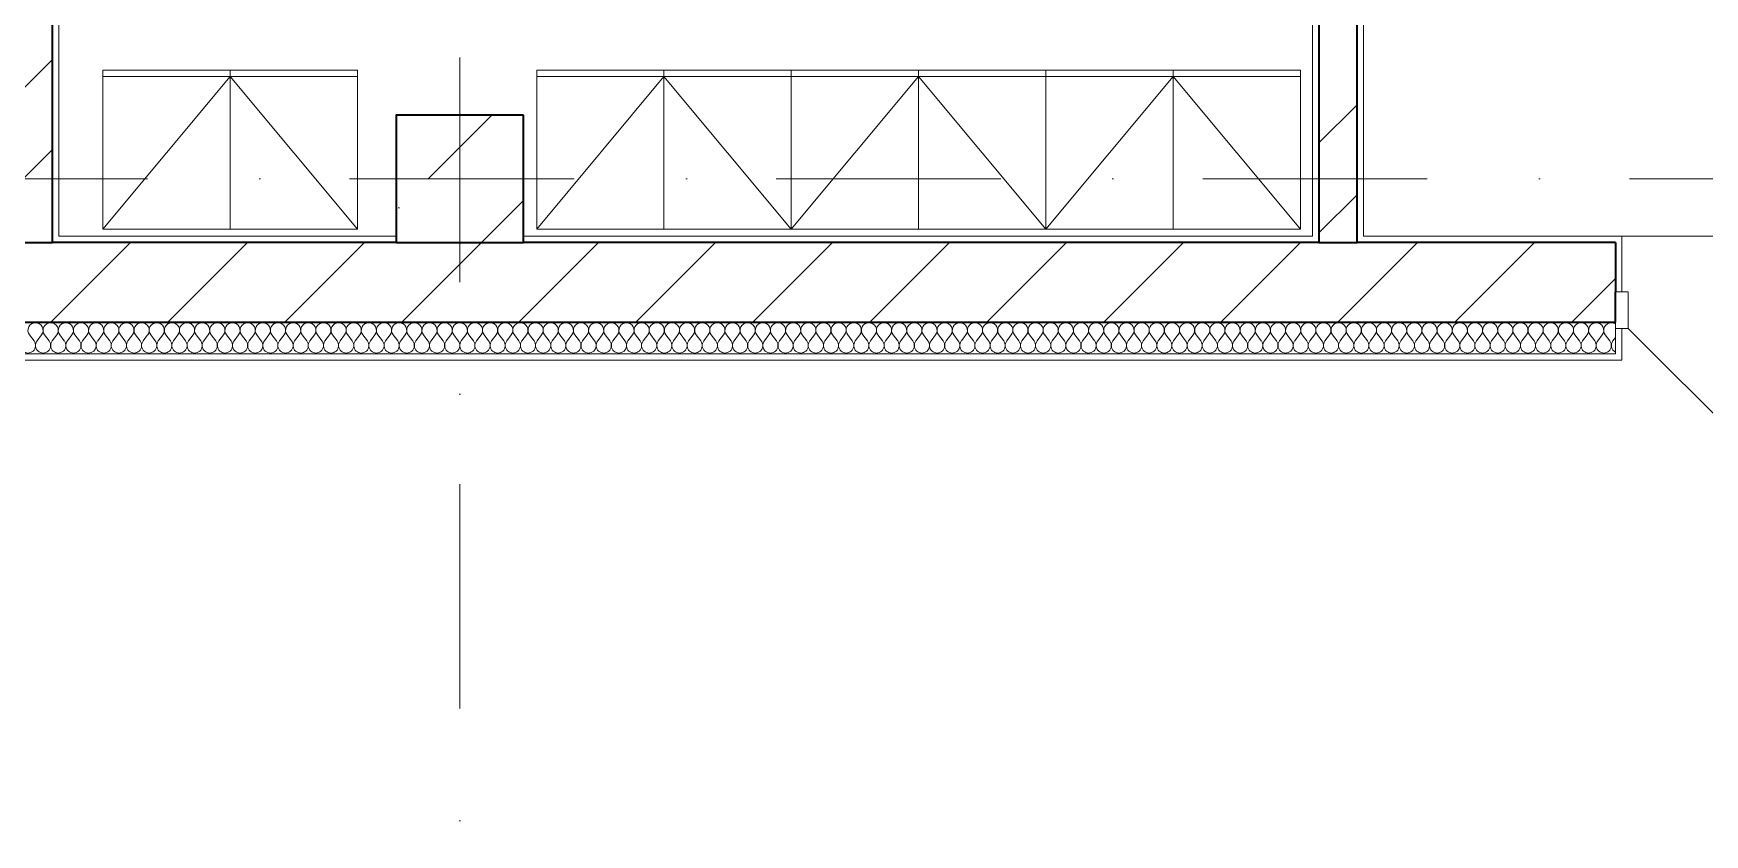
# Model space of a CAD drawing. Header units: millimetres. Extents: x -34838 to 729576, y -214038 to 121482.
# Drawn here: x 541102 to 546354, y -99799 to -97281 of the extents above; entities that cross this region are included whole.
import ezdxf
from ezdxf.enums import TextEntityAlignment as Align

# ---------------------------------------------------------------- set-up
doc = ezdxf.new("R2010")
doc.units = ezdxf.units.MM
doc.header["$MEASUREMENT"] = 0
doc.linetypes.add('Штрихпунктирная', pattern=[1340.555525, 705.555534, -352.777767, 0, -282.222223])
for name, color, linetype, lineweight in [('0_Ном._пера__1', 7, 'Continuous', 13), ('А _ ОСІ КООРДИНАЦІЙНІ.3D_Ном._пера__105', 7, 'Continuous', 13), ('А _ ОСІ КООРДИНАЦІЙНІ.3D_Ном._пера__25', 7, 'Continuous', 0), ('АБ _ 0 _ СТІНИ _ НАВІСНІ .3D_Ном._пера__171', 7, 'Continuous', 13), ('АБ _ 0 _ СТІНИ _ НАВІСНІ .3D_Ном._пера__27', 7, 'Continuous', 35), ('АБ _ 0 _ СТІНИ _ НАВІСНІ .3D_Ном._пера__67', 7, 'Continuous', 15), ('АБ _ 0 _ СТІНИ _ НАВІСНІ .3D_Ном._пера__87', 7, 'Continuous', 13), ('АБ _ 0 _ СТІНИ _ ПЕРЕГОРОДКИ.3D_Ном._пера__27', 7, 'Continuous', 35), ('АБ _ 0 _ СТІНИ _ ПЕРЕГОРОДКИ.3D_Ном._пера__87', 7, 'Continuous', 13), ('АБ _ 1 _ КОЛОНИ _ КБ.3D_Ном._пера__28', 7, 'Continuous', 35), ('Двери ARCHICAD_Ном._пера__1', 7, 'Continuous', 13), ('Двери ARCHICAD_Ном._пера__23', 7, 'Continuous', 20), ('Двери ARCHICAD_Ном._пера__27', 7, 'Continuous', 35), ('Двери ARCHICAD_Ном._пера__3', 7, 'Continuous', 15), ('Двери ARCHICAD_Ном._пера__67', 7, 'Continuous', 15), ('Двери ARCHICAD_Ном._пера__87', 7, 'Continuous', 13)]:
    doc.layers.add(name, color=color, linetype=linetype, lineweight=lineweight)
for name, color, linetype in [('А _ ОСІ КООРДИНАЦІЙНІ.3D', 7, 'Continuous'), ('АБ _ 0 _ СТІНИ _ НАВІСНІ .3D', 7, 'Continuous'), ('АБ _ 0 _ СТІНИ _ ПЕРЕГОРОДКИ.3D', 7, 'Continuous'), ('АБ _ 1 _ КОЛОНИ _ КБ.3D', 7, 'Continuous'), ('АП _ ТЕП _ ЗОНИ ПРИМІЩЕНЬ .3D', 7, 'Continuous'), ('Двери ARCHICAD', 7, 'Continuous')]:
    doc.layers.add(name, color=color, linetype=linetype)
doc.styles.add('СГЕНЕРИР_СТИЛЬ_1', font='Arial.ttf')
pattern_1 = [(45, (518441.8, -97737.7), (-707.107, 707.107), []), (45, (518300.3, -97596.3), (-707.107, 707.107), [])]

# ---------------------------------------------------------------- blocks, each defined once
blk = doc.blocks.new('*X343', base_point=(518441.8, -97737.7))
at = {"layer": 'АБ _ 0 _ СТІНИ _ НАВІСНІ .3D_Ном._пера__171', "color": 7, "linetype": 'Continuous', "lineweight": 13}
for p, q in [((541103.7, -98247.2), (541089.4, -98228.2)), ((541113.2, -98247.2), (541127.5, -98228.2)), ((541151.3, -98247.2), (541137, -98228.2)), ((541160.8, -98247.2), (541175.1, -98228.2)), ((541198.9, -98247.2), (541184.6, -98228.2)), ((541208.4, -98247.2), (541222.7, -98228.2)), ((541246.5, -98247.2), (541232.2, -98228.2)), ((541256, -98247.2), (541270.3, -98228.2)), ((541294.1, -98247.2), (541279.9, -98228.2)), ((541303.7, -98247.2), (541318, -98228.2)), ((541341.8, -98247.2), (541327.5, -98228.2)), ((541351.3, -98247.2), (541365.6, -98228.2)), ((541389.4, -98247.2), (541375.1, -98228.2)), ((541398.9, -98247.2), (541413.2, -98228.2)), ((541437, -98247.2), (541422.7, -98228.2)), ((541446.5, -98247.2), (541460.8, -98228.2)), ((541484.6, -98247.2), (541470.3, -98228.2)), ((541494.1, -98247.2), (541508.4, -98228.2)), ((541532.2, -98247.2), (541518, -98228.2)), ((541541.8, -98247.2), (541556, -98228.2)), ((541579.9, -98247.2), (541565.6, -98228.2)), ((541589.4, -98247.2), (541603.7, -98228.2)), ((541627.5, -98247.2), (541613.2, -98228.2)), ((541637, -98247.2), (541651.3, -98228.2)), ((541675.1, -98247.2), (541660.8, -98228.2)), ((541684.6, -98247.2), (541698.9, -98228.2)), ((541722.7, -98247.2), (541708.4, -98228.2)), ((541732.2, -98247.2), (541746.5, -98228.2)), ((541770.3, -98247.2), (541756, -98228.2)), ((541779.9, -98247.2), (541794.1, -98228.2)), ((541818, -98247.2), (541803.7, -98228.2)), ((541827.5, -98247.2), (541841.8, -98228.2)), ((541865.6, -98247.2), (541851.3, -98228.2)), ((541875.1, -98247.2), (541889.4, -98228.2)), ((541913.2, -98247.2), (541898.9, -98228.2)), ((541922.7, -98247.2), (541937, -98228.2)), ((541960.8, -98247.2), (541946.5, -98228.2)), ((541970.3, -98247.2), (541984.6, -98228.2)), ((542008.4, -98247.2), (541994.1, -98228.2)), ((542018, -98247.2), (542032.2, -98228.2)), ((542056, -98247.2), (542041.8, -98228.2)), ((542065.6, -98247.2), (542079.9, -98228.2)), ((542103.7, -98247.2), (542089.4, -98228.2)), ((542113.2, -98247.2), (542127.5, -98228.2)), ((542151.3, -98247.2), (542137, -98228.2)), ((542160.8, -98247.2), (542175.1, -98228.2)), ((542198.9, -98247.2), (542184.6, -98228.2)), ((542208.4, -98247.2), (542222.7, -98228.2)), ((542246.5, -98247.2), (542232.2, -98228.2)), ((542256, -98247.2), (542270.3, -98228.2)), ((542294.1, -98247.2), (542279.9, -98228.2)), ((542303.7, -98247.2), (542318, -98228.2)), ((542341.8, -98247.2), (542327.5, -98228.2)), ((542351.3, -98247.2), (542365.6, -98228.2)), ((542389.4, -98247.2), (542375.1, -98228.2)), ((542398.9, -98247.2), (542413.2, -98228.2)), ((542437, -98247.2), (542422.7, -98228.2)), ((542446.5, -98247.2), (542460.8, -98228.2)), ((542484.6, -98247.2), (542470.3, -98228.2)), ((542494.1, -98247.2), (542508.4, -98228.2)), ((542532.2, -98247.2), (542518, -98228.2)), ((542541.8, -98247.2), (542556, -98228.2)), ((542579.9, -98247.2), (542565.6, -98228.2)), ((542589.4, -98247.2), (542603.7, -98228.2)), ((542627.5, -98247.2), (542613.2, -98228.2)), ((542637, -98247.2), (542651.3, -98228.2)), ((542675.1, -98247.2), (542660.8, -98228.2)), ((542684.6, -98247.2), (542698.9, -98228.2)), ((542722.7, -98247.2), (542708.4, -98228.2)), ((542732.2, -98247.2), (542746.5, -98228.2)), ((542770.3, -98247.2), (542756, -98228.2)), ((542779.9, -98247.2), (542794.1, -98228.2)), ((542818, -98247.2), (542803.7, -98228.2)), ((542827.5, -98247.2), (542841.8, -98228.2)), ((542865.6, -98247.2), (542851.3, -98228.2)), ((542875.1, -98247.2), (542889.4, -98228.2)), ((542913.2, -98247.2), (542898.9, -98228.2)), ((542922.7, -98247.2), (542937, -98228.2)), ((542960.8, -98247.2), (542946.5, -98228.2)), ((542970.3, -98247.2), (542984.6, -98228.2)), ((543008.4, -98247.2), (542994.1, -98228.2)), ((543018, -98247.2), (543032.2, -98228.2)), ((543056, -98247.2), (543041.8, -98228.2)), ((543065.6, -98247.2), (543079.9, -98228.2)), ((543103.7, -98247.2), (543089.4, -98228.2)), ((543113.2, -98247.2), (543127.5, -98228.2)), ((543151.3, -98247.2), (543137, -98228.2)), ((543160.8, -98247.2), (543175.1, -98228.2)), ((543198.9, -98247.2), (543184.6, -98228.2)), ((543208.4, -98247.2), (543222.7, -98228.2)), ((543246.5, -98247.2), (543232.2, -98228.2)), ((543256, -98247.2), (543270.3, -98228.2)), ((543294.1, -98247.2), (543279.9, -98228.2)), ((543303.7, -98247.2), (543318, -98228.2)), ((543341.8, -98247.2), (543327.5, -98228.2)), ((543351.3, -98247.2), (543365.6, -98228.2)), ((543389.4, -98247.2), (543375.1, -98228.2)), ((543398.9, -98247.2), (543413.2, -98228.2)), ((543437, -98247.2), (543422.7, -98228.2)), ((543446.5, -98247.2), (543460.8, -98228.2)), ((543484.6, -98247.2), (543470.3, -98228.2)), ((543494.1, -98247.2), (543508.4, -98228.2)), ((543532.2, -98247.2), (543518, -98228.2)), ((543541.8, -98247.2), (543556, -98228.2)), ((543579.9, -98247.2), (543565.6, -98228.2)), ((543589.4, -98247.2), (543603.7, -98228.2)), ((543627.5, -98247.2), (543613.2, -98228.2)), ((543637, -98247.2), (543651.3, -98228.2)), ((543675.1, -98247.2), (543660.8, -98228.2)), ((543684.6, -98247.2), (543698.9, -98228.2)), ((543722.7, -98247.2), (543708.4, -98228.2)), ((543732.2, -98247.2), (543746.5, -98228.2)), ((543770.3, -98247.2), (543756, -98228.2)), ((543779.9, -98247.2), (543794.1, -98228.2)), ((543818, -98247.2), (543803.7, -98228.2)), ((543827.5, -98247.2), (543841.8, -98228.2)), ((543865.6, -98247.2), (543851.3, -98228.2)), ((543875.1, -98247.2), (543889.4, -98228.2)), ((543913.2, -98247.2), (543898.9, -98228.2)), ((543922.7, -98247.2), (543937, -98228.2)), ((543960.8, -98247.2), (543946.5, -98228.2)), ((543970.3, -98247.2), (543984.6, -98228.2)), ((544008.4, -98247.2), (543994.1, -98228.2)), ((544018, -98247.2), (544032.2, -98228.2)), ((544056, -98247.2), (544041.8, -98228.2)), ((544065.6, -98247.2), (544079.9, -98228.2)), ((544103.7, -98247.2), (544089.4, -98228.2)), ((544113.2, -98247.2), (544127.5, -98228.2)), ((544151.3, -98247.2), (544137, -98228.2)), ((544160.8, -98247.2), (544175.1, -98228.2)), ((544198.9, -98247.2), (544184.6, -98228.2)), ((544208.4, -98247.2), (544222.7, -98228.2)), ((544246.5, -98247.2), (544232.2, -98228.2)), ((544256, -98247.2), (544270.3, -98228.2)), ((544294.1, -98247.2), (544279.9, -98228.2)), ((544303.7, -98247.2), (544318, -98228.2)), ((544341.8, -98247.2), (544327.5, -98228.2)), ((544351.3, -98247.2), (544365.6, -98228.2)), ((544389.4, -98247.2), (544375.1, -98228.2)), ((544398.9, -98247.2), (544413.2, -98228.2)), ((544437, -98247.2), (544422.7, -98228.2)), ((544446.5, -98247.2), (544460.8, -98228.2)), ((544484.6, -98247.2), (544470.3, -98228.2)), ((544494.1, -98247.2), (544508.4, -98228.2)), ((544532.2, -98247.2), (544518, -98228.2)), ((544541.8, -98247.2), (544556, -98228.2)), ((544579.9, -98247.2), (544565.6, -98228.2)), ((544589.4, -98247.2), (544603.7, -98228.2)), ((544627.5, -98247.2), (544613.2, -98228.2)), ((544637, -98247.2), (544651.3, -98228.2)), ((544675.1, -98247.2), (544660.8, -98228.2)), ((544684.6, -98247.2), (544698.9, -98228.2)), ((544722.7, -98247.2), (544708.4, -98228.2)), ((544732.2, -98247.2), (544746.5, -98228.2)), ((544770.3, -98247.2), (544756, -98228.2)), ((544779.9, -98247.2), (544794.1, -98228.2)), ((544818, -98247.2), (544803.7, -98228.2)), ((544827.5, -98247.2), (544841.8, -98228.2)), ((544865.6, -98247.2), (544851.3, -98228.2)), ((544875.1, -98247.2), (544889.4, -98228.2)), ((544913.2, -98247.2), (544898.9, -98228.2)), ((544922.7, -98247.2), (544937, -98228.2)), ((544960.8, -98247.2), (544946.5, -98228.2)), ((544970.3, -98247.2), (544984.6, -98228.2)), ((545008.4, -98247.2), (544994.1, -98228.2)), ((545018, -98247.2), (545032.2, -98228.2)), ((545056, -98247.2), (545041.8, -98228.2)), ((545065.6, -98247.2), (545079.9, -98228.2)), ((545103.7, -98247.2), (545089.4, -98228.2)), ((545113.2, -98247.2), (545127.5, -98228.2)), ((545151.3, -98247.2), (545137, -98228.2)), ((545160.8, -98247.2), (545175.1, -98228.2)), ((545198.9, -98247.2), (545184.6, -98228.2)), ((545208.4, -98247.2), (545222.7, -98228.2)), ((545246.5, -98247.2), (545232.2, -98228.2)), ((545256, -98247.2), (545270.3, -98228.2)), ((545294.1, -98247.2), (545279.9, -98228.2)), ((545303.7, -98247.2), (545318, -98228.2)), ((545341.8, -98247.2), (545327.5, -98228.2)), ((545351.3, -98247.2), (545365.6, -98228.2)), ((545389.4, -98247.2), (545375.1, -98228.2)), ((545398.9, -98247.2), (545413.2, -98228.2)), ((545437, -98247.2), (545422.7, -98228.2)), ((545446.5, -98247.2), (545460.8, -98228.2)), ((545484.6, -98247.2), (545470.3, -98228.2)), ((545494.1, -98247.2), (545508.4, -98228.2)), ((545532.2, -98247.2), (545518, -98228.2)), ((545541.8, -98247.2), (545556, -98228.2)), ((545579.9, -98247.2), (545565.6, -98228.2)), ((545589.4, -98247.2), (545603.7, -98228.2)), ((545627.5, -98247.2), (545613.2, -98228.2)), ((545637, -98247.2), (545651.3, -98228.2)), ((545675.1, -98247.2), (545660.8, -98228.2)), ((545684.6, -98247.2), (545698.9, -98228.2)), ((545722.7, -98247.2), (545708.4, -98228.2)), ((545732.2, -98247.2), (545746.5, -98228.2)), ((545770.3, -98247.2), (545756, -98228.2)), ((545779.9, -98247.2), (545794.1, -98228.2)), ((545818, -98247.2), (545803.7, -98228.2)), ((545827.5, -98247.2), (545841.8, -98228.2)), ((545865.6, -98247.2), (545851.3, -98228.2)), ((545875.1, -98247.2), (545889.4, -98228.2)), ((545913.2, -98247.2), (545898.9, -98228.2)), ((545922.7, -98247.2), (545937, -98228.2)), ((545960.8, -98247.2), (545946.5, -98228.2)), ((545970.3, -98247.2), (545984.6, -98228.2)), ((546008.4, -98247.2), (545994.1, -98228.2)), ((546018, -98247.2), (546032.2, -98228.2)), ((546056, -98247.2), (546041.8, -98228.2)), ((546065.6, -98247.2), (546073.7, -98236.4))]:
    blk.add_line(p, q, dxfattribs=at)
for centre, start, end in [((541108.4, -98213.9), 90, 216.8699), ((541108.4, -98213.9), 323.1301, 90), ((541156, -98213.9), 90, 216.8699), ((541156, -98213.9), 323.1301, 90), ((541203.7, -98213.9), 90, 216.8699), ((541203.7, -98213.9), 323.1301, 90), ((541251.3, -98213.9), 90, 216.8699), ((541251.3, -98213.9), 323.1301, 90), ((541298.9, -98213.9), 90, 216.8699), ((541298.9, -98213.9), 323.1301, 90), ((541346.5, -98213.9), 90, 216.8699), ((541346.5, -98213.9), 323.1301, 90), ((541394.1, -98213.9), 90, 216.8699), ((541394.1, -98213.9), 323.1301, 90), ((541441.8, -98213.9), 90, 216.8699), ((541441.8, -98213.9), 323.1301, 90), ((541489.4, -98213.9), 90, 216.8699), ((541489.4, -98213.9), 323.1301, 90), ((541537, -98213.9), 90, 216.8699), ((541537, -98213.9), 323.1301, 90), ((541584.6, -98213.9), 90, 216.8699), ((541584.6, -98213.9), 323.1301, 90), ((541632.2, -98213.9), 90, 216.8699), ((541632.2, -98213.9), 323.1301, 90), ((541679.9, -98213.9), 90, 216.8699), ((541679.9, -98213.9), 323.1301, 90), ((541727.5, -98213.9), 90, 216.8699), ((541727.5, -98213.9), 323.1301, 90), ((541775.1, -98213.9), 90, 216.8699), ((541775.1, -98213.9), 323.1301, 90), ((541822.7, -98213.9), 90, 216.8699), ((541822.7, -98213.9), 323.1301, 90), ((541870.3, -98213.9), 90, 216.8699), ((541870.3, -98213.9), 323.1301, 90), ((541918, -98213.9), 90, 216.8699), ((541918, -98213.9), 323.1301, 90), ((541965.6, -98213.9), 90, 216.8699), ((541965.6, -98213.9), 323.1301, 90), ((542013.2, -98213.9), 90, 216.8699), ((542013.2, -98213.9), 323.1301, 90), ((542060.8, -98213.9), 90, 216.8699), ((542060.8, -98213.9), 323.1301, 90), ((542108.4, -98213.9), 90, 216.8699), ((542108.4, -98213.9), 323.1301, 90), ((542156, -98213.9), 90, 216.8699), ((542156, -98213.9), 323.1301, 90), ((542203.7, -98213.9), 90, 216.8699), ((542203.7, -98213.9), 323.1301, 90), ((542251.3, -98213.9), 90, 216.8699), ((542251.3, -98213.9), 323.1301, 90), ((542298.9, -98213.9), 90, 216.8699), ((542298.9, -98213.9), 323.1301, 90), ((542346.5, -98213.9), 90, 216.8699), ((542346.5, -98213.9), 323.1301, 90), ((542394.1, -98213.9), 90, 216.8699), ((542394.1, -98213.9), 323.1301, 90), ((542441.8, -98213.9), 90, 216.8699), ((542441.8, -98213.9), 323.1301, 90), ((542489.4, -98213.9), 90, 216.8699), ((542489.4, -98213.9), 323.1301, 90), ((542537, -98213.9), 90, 216.8699), ((542537, -98213.9), 323.1301, 90), ((542584.6, -98213.9), 90, 216.8699), ((542584.6, -98213.9), 323.1301, 90), ((542632.2, -98213.9), 90, 216.8699), ((542632.2, -98213.9), 323.1301, 90), ((542679.9, -98213.9), 90, 216.8699), ((542679.9, -98213.9), 323.1301, 90), ((542727.5, -98213.9), 90, 216.8699), ((542727.5, -98213.9), 323.1301, 90), ((542775.1, -98213.9), 90, 216.8699), ((542775.1, -98213.9), 323.1301, 90), ((542822.7, -98213.9), 90, 216.8699), ((542822.7, -98213.9), 323.1301, 90), ((542870.3, -98213.9), 90, 216.8699), ((542870.3, -98213.9), 323.1301, 90), ((542918, -98213.9), 90, 216.8699), ((542918, -98213.9), 323.1301, 90), ((542965.6, -98213.9), 90, 216.8699), ((542965.6, -98213.9), 323.1301, 90), ((543013.2, -98213.9), 90, 216.8699), ((543013.2, -98213.9), 323.1301, 90), ((543060.8, -98213.9), 90, 216.8699), ((543060.8, -98213.9), 323.1301, 90), ((543108.4, -98213.9), 90, 216.8699), ((543108.4, -98213.9), 323.1301, 90), ((543156, -98213.9), 90, 216.8699), ((543156, -98213.9), 323.1301, 90), ((543203.7, -98213.9), 90, 216.8699), ((543203.7, -98213.9), 323.1301, 90), ((543251.3, -98213.9), 90, 216.8699), ((543251.3, -98213.9), 323.1301, 90), ((543298.9, -98213.9), 90, 216.8699), ((543298.9, -98213.9), 323.1301, 90), ((543346.5, -98213.9), 90, 216.8699), ((543346.5, -98213.9), 323.1301, 90), ((543394.1, -98213.9), 90, 216.8699), ((543394.1, -98213.9), 323.1301, 90), ((543441.8, -98213.9), 90, 216.8699), ((543441.8, -98213.9), 323.1301, 90), ((543489.4, -98213.9), 90, 216.8699), ((543489.4, -98213.9), 323.1301, 90), ((543537, -98213.9), 90, 216.8699), ((543537, -98213.9), 323.1301, 90), ((543584.6, -98213.9), 90, 216.8699), ((543584.6, -98213.9), 323.1301, 90), ((543632.2, -98213.9), 90, 216.8699), ((543632.2, -98213.9), 323.1301, 90), ((543679.9, -98213.9), 90, 216.8699), ((543679.9, -98213.9), 323.1301, 90), ((543727.5, -98213.9), 90, 216.8699), ((543727.5, -98213.9), 323.1301, 90), ((543775.1, -98213.9), 90, 216.8699), ((543775.1, -98213.9), 323.1301, 90), ((543822.7, -98213.9), 90, 216.8699), ((543822.7, -98213.9), 323.1301, 90), ((543870.3, -98213.9), 90, 216.8699), ((543870.3, -98213.9), 323.1301, 90), ((543918, -98213.9), 90, 216.8699), ((543918, -98213.9), 323.1301, 90), ((543965.6, -98213.9), 90, 216.8699), ((543965.6, -98213.9), 323.1301, 90), ((544013.2, -98213.9), 90, 216.8699), ((544013.2, -98213.9), 323.1301, 90), ((544060.8, -98213.9), 90, 216.8699), ((544060.8, -98213.9), 323.1301, 90), ((544108.4, -98213.9), 90, 216.8699), ((544108.4, -98213.9), 323.1301, 90), ((544156, -98213.9), 90, 216.8699), ((544156, -98213.9), 323.1301, 90), ((544203.7, -98213.9), 90, 216.8699), ((544203.7, -98213.9), 323.1301, 90), ((544251.3, -98213.9), 90, 216.8699), ((544251.3, -98213.9), 323.1301, 90), ((544298.9, -98213.9), 90, 216.8699), ((544298.9, -98213.9), 323.1301, 90), ((544346.5, -98213.9), 90, 216.8699), ((544346.5, -98213.9), 323.1301, 90), ((544394.1, -98213.9), 90, 216.8699), ((544394.1, -98213.9), 323.1301, 90), ((544441.8, -98213.9), 90, 216.8699), ((544441.8, -98213.9), 323.1301, 90), ((544489.4, -98213.9), 90, 216.8699), ((544489.4, -98213.9), 323.1301, 90), ((544537, -98213.9), 90, 216.8699), ((544537, -98213.9), 323.1301, 90), ((544584.6, -98213.9), 90, 216.8699), ((544584.6, -98213.9), 323.1301, 90), ((544632.2, -98213.9), 90, 216.8699), ((544632.2, -98213.9), 323.1301, 90), ((544679.9, -98213.9), 90, 216.8699), ((544679.9, -98213.9), 323.1301, 90), ((544727.5, -98213.9), 90, 216.8699), ((544727.5, -98213.9), 323.1301, 90), ((544775.1, -98213.9), 90, 216.8699), ((544775.1, -98213.9), 323.1301, 90), ((544822.7, -98213.9), 90, 216.8699), ((544822.7, -98213.9), 323.1301, 90), ((544870.3, -98213.9), 90, 216.8699), ((544870.3, -98213.9), 323.1301, 90), ((544918, -98213.9), 90, 216.8699), ((544918, -98213.9), 323.1301, 90), ((544965.6, -98213.9), 90, 216.8699), ((544965.6, -98213.9), 323.1301, 90), ((545013.2, -98213.9), 90, 216.8699), ((545013.2, -98213.9), 323.1301, 90), ((545060.8, -98213.9), 90, 216.8699), ((545060.8, -98213.9), 323.1301, 90), ((545108.4, -98213.9), 90, 216.8699), ((545108.4, -98213.9), 323.1301, 90), ((545156, -98213.9), 90, 216.8699), ((545156, -98213.9), 323.1301, 90), ((545203.7, -98213.9), 90, 216.8699), ((545203.7, -98213.9), 323.1301, 90), ((545251.3, -98213.9), 90, 216.8699), ((545251.3, -98213.9), 323.1301, 90), ((545298.9, -98213.9), 90, 216.8699), ((545298.9, -98213.9), 323.1301, 90), ((545346.5, -98213.9), 90, 216.8699), ((545346.5, -98213.9), 323.1301, 90), ((545394.1, -98213.9), 90, 216.8699), ((545394.1, -98213.9), 323.1301, 90), ((545441.8, -98213.9), 90, 216.8699), ((545441.8, -98213.9), 323.1301, 90), ((545489.4, -98213.9), 90, 216.8699), ((545489.4, -98213.9), 323.1301, 90), ((545537, -98213.9), 90, 216.8699), ((545537, -98213.9), 323.1301, 90), ((545584.6, -98213.9), 90, 216.8699), ((545584.6, -98213.9), 323.1301, 90), ((545632.2, -98213.9), 90, 216.8699), ((545632.2, -98213.9), 323.1301, 90), ((545679.9, -98213.9), 90, 216.8699), ((545679.9, -98213.9), 323.1301, 90), ((545727.5, -98213.9), 90, 216.8699), ((545727.5, -98213.9), 323.1301, 90), ((545775.1, -98213.9), 90, 216.8699), ((545775.1, -98213.9), 323.1301, 90), ((545822.7, -98213.9), 90, 216.8699), ((545822.7, -98213.9), 323.1301, 90), ((545870.3, -98213.9), 90, 216.8699), ((545870.3, -98213.9), 323.1301, 90), ((545918, -98213.9), 90, 216.8699), ((545918, -98213.9), 323.1301, 90), ((545965.6, -98213.9), 90, 216.8699), ((545965.6, -98213.9), 323.1301, 90), ((546013.2, -98213.9), 90, 216.8699), ((546013.2, -98213.9), 323.1301, 90), ((546060.8, -98213.9), 90, 216.8699), ((546060.8, -98213.9), 57.2968, 90), ((541084.6, -98261.5), 143.1301, 36.8699), ((541132.2, -98261.5), 143.1301, 36.8699), ((541179.9, -98261.5), 143.1301, 36.8699), ((541227.5, -98261.5), 143.1301, 36.8699), ((541275.1, -98261.5), 143.1301, 36.8699), ((541322.7, -98261.5), 143.1301, 36.8699), ((541370.3, -98261.5), 143.1301, 36.8699), ((541418, -98261.5), 143.1301, 36.8699), ((541465.6, -98261.5), 143.1301, 36.8699), ((541513.2, -98261.5), 143.1301, 36.8699), ((541560.8, -98261.5), 143.1301, 36.8699), ((541608.4, -98261.5), 143.1301, 36.8699), ((541656, -98261.5), 143.1301, 36.8699), ((541703.7, -98261.5), 143.1301, 36.8699), ((541751.3, -98261.5), 143.1301, 36.8699), ((541798.9, -98261.5), 143.1301, 36.8699), ((541846.5, -98261.5), 143.1301, 36.8699), ((541894.1, -98261.5), 143.1301, 36.8699), ((541941.8, -98261.5), 143.1301, 36.8699), ((541989.4, -98261.5), 143.1301, 36.8699), ((542037, -98261.5), 143.1301, 36.8699), ((542084.6, -98261.5), 143.1301, 36.8699), ((542132.2, -98261.5), 143.1301, 36.8699), ((542179.9, -98261.5), 143.1301, 36.8699), ((542227.5, -98261.5), 143.1301, 36.8699), ((542275.1, -98261.5), 143.1301, 36.8699), ((542322.7, -98261.5), 143.1301, 36.8699), ((542370.3, -98261.5), 143.1301, 36.8699), ((542418, -98261.5), 143.1301, 36.8699), ((542465.6, -98261.5), 143.1301, 36.8699), ((542513.2, -98261.5), 143.1301, 36.8699), ((542560.8, -98261.5), 143.1301, 36.8699), ((542608.4, -98261.5), 143.1301, 36.8699), ((542656, -98261.5), 143.1301, 36.8699), ((542703.7, -98261.5), 143.1301, 36.8699), ((542751.3, -98261.5), 143.1301, 36.8699), ((542798.9, -98261.5), 143.1301, 36.8699), ((542846.5, -98261.5), 143.1301, 36.8699), ((542894.1, -98261.5), 143.1301, 36.8699), ((542941.8, -98261.5), 143.1301, 36.8699), ((542989.4, -98261.5), 143.1301, 36.8699), ((543037, -98261.5), 143.1301, 36.8699), ((543084.6, -98261.5), 143.1301, 36.8699), ((543132.2, -98261.5), 143.1301, 36.8699), ((543179.9, -98261.5), 143.1301, 36.8699), ((543227.5, -98261.5), 143.1301, 36.8699), ((543275.1, -98261.5), 143.1301, 36.8699), ((543322.7, -98261.5), 143.1301, 36.8699), ((543370.3, -98261.5), 143.1301, 36.8699), ((543418, -98261.5), 143.1301, 36.8699), ((543465.6, -98261.5), 143.1301, 36.8699), ((543513.2, -98261.5), 143.1301, 36.8699), ((543560.8, -98261.5), 143.1301, 36.8699), ((543608.4, -98261.5), 143.1301, 36.8699), ((543656, -98261.5), 143.1301, 36.8699), ((543703.7, -98261.5), 143.1301, 36.8699), ((543751.3, -98261.5), 143.1301, 36.8699), ((543798.9, -98261.5), 143.1301, 36.8699), ((543846.5, -98261.5), 143.1301, 36.8699), ((543894.1, -98261.5), 143.1301, 36.8699), ((543941.8, -98261.5), 143.1301, 36.8699), ((543989.4, -98261.5), 143.1301, 36.8699), ((544037, -98261.5), 143.1301, 36.8699), ((544084.6, -98261.5), 143.1301, 36.8699), ((544132.2, -98261.5), 143.1301, 36.8699), ((544179.9, -98261.5), 143.1301, 36.8699), ((544227.5, -98261.5), 143.1301, 36.8699), ((544275.1, -98261.5), 143.1301, 36.8699), ((544322.7, -98261.5), 143.1301, 36.8699), ((544370.3, -98261.5), 143.1301, 36.8699), ((544418, -98261.5), 143.1301, 36.8699), ((544465.6, -98261.5), 143.1301, 36.8699), ((544513.2, -98261.5), 143.1301, 36.8699), ((544560.8, -98261.5), 143.1301, 36.8699), ((544608.4, -98261.5), 143.1301, 36.8699), ((544656, -98261.5), 143.1301, 36.8699), ((544703.7, -98261.5), 143.1301, 36.8699), ((544751.3, -98261.5), 143.1301, 36.8699), ((544798.9, -98261.5), 143.1301, 36.8699), ((544846.5, -98261.5), 143.1301, 36.8699), ((544894.1, -98261.5), 143.1301, 36.8699), ((544941.8, -98261.5), 143.1301, 36.8699), ((544989.4, -98261.5), 143.1301, 36.8699), ((545037, -98261.5), 143.1301, 36.8699), ((545084.6, -98261.5), 143.1301, 36.8699), ((545132.2, -98261.5), 143.1301, 36.8699), ((545179.9, -98261.5), 143.1301, 36.8699), ((545227.5, -98261.5), 143.1301, 36.8699), ((545275.1, -98261.5), 143.1301, 36.8699), ((545322.7, -98261.5), 143.1301, 36.8699), ((545370.3, -98261.5), 143.1301, 36.8699), ((545418, -98261.5), 143.1301, 36.8699), ((545465.6, -98261.5), 143.1301, 36.8699), ((545513.2, -98261.5), 143.1301, 36.8699), ((545560.8, -98261.5), 143.1301, 36.8699), ((545608.4, -98261.5), 143.1301, 36.8699), ((545656, -98261.5), 143.1301, 36.8699), ((545703.7, -98261.5), 143.1301, 36.8699), ((545751.3, -98261.5), 143.1301, 36.8699), ((545798.9, -98261.5), 143.1301, 36.8699), ((545846.5, -98261.5), 143.1301, 36.8699), ((545894.1, -98261.5), 143.1301, 36.8699), ((545941.8, -98261.5), 143.1301, 36.8699), ((545989.4, -98261.5), 143.1301, 36.8699), ((546037, -98261.5), 143.1301, 36.8699), ((546084.6, -98261.5), 143.1301, 242.6314)]:
    blk.add_arc(centre, 23.8, start, end, dxfattribs=at)
blk = doc.blocks.new('Двупольная Дверь с Фрамугой 22')
at = {"layer": 'Двери ARCHICAD_Ном._пера__1', "color": 7, "linetype": 'Continuous', "lineweight": 13}
for centre, start, end in [((-860, 0), 0, 45), ((860, 0), 135, 180)]:
    blk.add_arc(centre, 860, start, end, dxfattribs=at)
at = {"layer": 'Двери ARCHICAD_Ном._пера__23', "color": 7, "linetype": 'Continuous', "lineweight": 20}
for p, q in [((-860, 0), (-900, 0)), ((-900, 0), (-900, -115)), ((-860, -115), (-860, 0)), ((900, 0), (860, 0)), ((860, 0), (860, -115)), ((900, -115), (900, 0)), ((-900, -115), (-860, -115)), ((860, -115), (900, -115))]:
    blk.add_line(p, q, dxfattribs=at)
at = {"layer": 'Двери ARCHICAD_Ном._пера__27', "color": 7, "linetype": 'Continuous', "lineweight": 35}
for p, q in [((-900, -20), (-900, -115)), ((-900, -20), (-900, -115)), ((900, -20), (900, -115)), ((900, -20), (900, -115))]:
    blk.add_line(p, q, dxfattribs=at)
at = {"layer": 'Двери ARCHICAD_Ном._пера__3', "color": 7, "linetype": 'Continuous', "lineweight": 15}
for p, q in [((-860, 0), (-251.9, 608.1)), ((860, 0), (251.9, 608.1))]:
    blk.add_line(p, q, dxfattribs=at)
at = {"layer": 'Двери ARCHICAD_Ном._пера__67', "color": 7, "linetype": 'Continuous', "lineweight": 15}
for p, q in [((-900, 0), (-900, -20)), ((-900, 0), (-900, -20)), ((900, 0), (900, -20)), ((900, 0), (900, -20))]:
    blk.add_line(p, q, dxfattribs=at)
at = {"layer": 'Двери ARCHICAD_Ном._пера__87', "color": 7, "linetype": 'Continuous', "lineweight": 13}
for p, q in [((-900, 100), (-880, 100)), ((-880, 0), (-880, 100)), ((900, 100), (880, 100)), ((880, 0), (880, 100)), ((-880, -115), (-880, -290)), ((880, -115), (880, -290)), ((-900, -290), (-880, -290)), ((900, -290), (880, -290))]:
    blk.add_line(p, q, dxfattribs=at)
blk = doc.blocks.new('Стена_98_1', base_point=(538775.8, -98017.7))
at = {"layer": 'АБ _ 0 _ СТІНИ _ НАВІСНІ .3D', "linetype": 'Continuous', "lineweight": 0, "true_color": 0x000000}
h = blk.add_hatch(dxfattribs=at)
h.set_pattern_fill('М___ЦЕГЛА_ЗВИЧАЙНА_0001', color=18, style=0, pattern_type=2)
h.set_pattern_definition([(45, (518441.76, -97737.7), (-183.8478, 183.8478), [])])
h.paths.add_polyline_path([(538775.8, -97937.7), (538775.8, -98187.7), (546073.7, -98187.7), (546073.7, -98092.7), (546073.7, -97937.7)])
at = {"layer": 'АБ _ 0 _ СТІНИ _ НАВІСНІ .3D_Ном._пера__27', "color": 7, "linetype": 'Continuous', "lineweight": 35}
for p, q in [((541041.8, -97937.7), (541161.8, -97937.7)), ((541161.8, -97937.7), (541161.8, -97917.7)), ((542241.8, -97937.7), (541161.8, -97937.7)), ((545141.8, -97937.7), (542641.8, -97937.7)), ((545141.8, -97917.7), (545141.8, -97937.7)), ((545141.8, -97937.7), (545261.8, -97937.7)), ((545261.8, -97937.7), (545261.8, -97917.7)), ((546073.7, -97937.7), (545261.8, -97937.7)), ((546073.7, -97937.7), (546073.7, -98092.7)), ((546073.7, -98187.7), (546073.7, -98092.7)), ((538775.8, -98187.7), (546073.7, -98187.7))]:
    blk.add_line(p, q, dxfattribs=at)
at = {"layer": 'АБ _ 0 _ СТІНИ _ НАВІСНІ .3D_Ном._пера__67', "color": 7, "linetype": 'Continuous', "lineweight": 15}
for p, q in [((546073.7, -98207.7), (546073.7, -98187.7)), ((546073.7, -98287.7), (546073.7, -98207.7)), ((538775.8, -98287.7), (546073.7, -98287.7))]:
    blk.add_line(p, q, dxfattribs=at)
at = {"layer": 'АБ _ 0 _ СТІНИ _ НАВІСНІ .3D_Ном._пера__87', "color": 7, "linetype": 'Continuous', "lineweight": 13}
for p, q in [((546073.7, -97917.7), (546093.7, -97917.7)), ((546093.7, -98092.7), (546093.7, -97917.7)), ((546073.7, -98092.7), (546093.7, -98092.7)), ((546073.7, -98207.7), (546093.7, -98207.7)), ((546093.7, -98207.7), (546093.7, -98307.7)), ((546073.7, -98307.7), (546093.7, -98307.7))]:
    blk.add_line(p, q, dxfattribs=at)
at = {"layer": 'АБ _ 0 _ СТІНИ _ НАВІСНІ .3D_Ном._пера__87', "color": 7, "linetype": 'Continuous', "lineweight": 13, "flags": 128}
for points in [[(542241.8, -97917.7), (541181.8, -97917.7)], [(545121.8, -97917.7), (542641.8, -97917.7)], [(546073.7, -97917.7), (545281.8, -97917.7)], [(538775.8, -98307.7), (546073.7, -98307.7)]]:
    blk.add_lwpolyline(points, dxfattribs=at)
at = {"layer": 'АБ _ 0 _ СТІНИ _ НАВІСНІ .3D', "color": 7, "lineweight": 20}
blk.add_blockref('*X343', (518441.8, -97737.7), dxfattribs=at)
at = {"layer": 'Двери ARCHICAD', "color": 7, "linetype": 'Continuous', "lineweight": 18, "xscale": -1, "zscale": 1000, "rotation": 180}
blk.add_blockref('Двупольная Дверь с Фрамугой 22', (546973.7, -98207.7), dxfattribs=at)
blk = doc.blocks.new('Стена_101_1', base_point=(541101.8, -93977.7))
at = {"layer": 'АБ _ 0 _ СТІНИ _ ПЕРЕГОРОДКИ.3D', "linetype": 'Continuous', "lineweight": 0, "true_color": 0x000000}
h = blk.add_hatch(dxfattribs=at)
h.set_pattern_fill('М___ЦЕГЛА_ОБЛИЧКУВАЛЬНА__3B', color=18, style=0, pattern_type=2)
h.set_pattern_definition(pattern_1)
h.paths.add_polyline_path([(541041.8, -96917.7), (541041.8, -97917.7), (541161.8, -97917.7), (541161.8, -96917.7)])
h = blk.add_hatch(dxfattribs=at)
h.set_pattern_fill('М___ЦЕГЛА_ОБЛИЧКУВАЛЬНА__3B', color=18, style=0, pattern_type=2)
h.set_pattern_definition(pattern_1)
h.paths.add_polyline_path([(541161.8, -97917.7), (541041.8, -97917.7), (541041.8, -97937.7), (541161.8, -97937.7)])
at = {"layer": 'АБ _ 0 _ СТІНИ _ НАВІСНІ .3D_Ном._пера__27', "color": 7, "linetype": 'Continuous', "lineweight": 35}
for p, q in [((541041.8, -97937.7), (541161.8, -97937.7)), ((541161.8, -97937.7), (541161.8, -97917.7))]:
    blk.add_line(p, q, dxfattribs=at)
at = {"layer": 'АБ _ 0 _ СТІНИ _ ПЕРЕГОРОДКИ.3D_Ном._пера__27', "color": 7, "linetype": 'Continuous', "lineweight": 35}
blk.add_line((541161.8, -97917.7), (541161.8, -96917.7), dxfattribs=at)
at = {"layer": 'АБ _ 0 _ СТІНИ _ ПЕРЕГОРОДКИ.3D_Ном._пера__87', "color": 7, "linetype": 'Continuous', "lineweight": 13, "flags": 128}
blk.add_lwpolyline([(541181.8, -97917.7), (541181.8, -96917.7)], dxfattribs=at)
blk = doc.blocks.new('Стена_102_1', base_point=(545201.8, -93977.7))
at = {"layer": 'АБ _ 0 _ СТІНИ _ ПЕРЕГОРОДКИ.3D', "linetype": 'Continuous', "lineweight": 0, "true_color": 0x000000}
h = blk.add_hatch(dxfattribs=at)
h.set_pattern_fill('М___ЦЕГЛА_ОБЛИЧКУВАЛЬНА__3B', color=18, style=0, pattern_type=2)
h.set_pattern_definition(pattern_1)
h.paths.add_polyline_path([(545141.8, -97067.7), (545141.8, -97917.7), (545261.8, -97917.7), (545261.8, -97067.7)])
h = blk.add_hatch(dxfattribs=at)
h.set_pattern_fill('М___ЦЕГЛА_ОБЛИЧКУВАЛЬНА__3B', color=18, style=0, pattern_type=2)
h.set_pattern_definition(pattern_1)
h.paths.add_polyline_path([(545261.8, -97917.7), (545141.8, -97917.7), (545141.8, -97937.7), (545261.8, -97937.7)])
at = {"layer": 'АБ _ 0 _ СТІНИ _ НАВІСНІ .3D_Ном._пера__27', "color": 7, "linetype": 'Continuous', "lineweight": 35}
for p, q in [((545141.8, -97917.7), (545141.8, -97937.7)), ((545141.8, -97937.7), (545261.8, -97937.7)), ((545261.8, -97937.7), (545261.8, -97917.7))]:
    blk.add_line(p, q, dxfattribs=at)
at = {"layer": 'АБ _ 0 _ СТІНИ _ ПЕРЕГОРОДКИ.3D_Ном._пера__27', "color": 7, "linetype": 'Continuous', "lineweight": 35}
for p, q in [((545141.8, -97067.7), (545141.8, -97917.7)), ((545261.8, -97917.7), (545261.8, -97067.7))]:
    blk.add_line(p, q, dxfattribs=at)
at = {"layer": 'АБ _ 0 _ СТІНИ _ ПЕРЕГОРОДКИ.3D_Ном._пера__87', "color": 7, "linetype": 'Continuous', "lineweight": 13, "flags": 128}
for points in [[(545121.8, -97067.7), (545121.8, -97917.7)], [(545281.8, -97917.7), (545281.8, -97067.7)]]:
    blk.add_lwpolyline(points, dxfattribs=at)
blk = doc.blocks.new('Колонна_77_1', base_point=(542441.8, -97737.7))
at = {"layer": 'АБ _ 1 _ КОЛОНИ _ КБ.3D', "linetype": 'Continuous', "lineweight": 0, "true_color": 0x000000}
h = blk.add_hatch(dxfattribs=at)
h.set_pattern_fill('М___БЕТОН_АРМОВАНИЙ___З__C0', color=18, style=0, pattern_type=2)
h.set_pattern_definition([(45, (518441.76, -97737.7), (-367.696, 367.696), []), (45, (518257.9, -97553.85), (-367.696, 367.696), [390, -130, 0, -130])])
h.paths.add_polyline_path([(542641.8, -97537.7), (542241.8, -97537.7), (542241.8, -97937.7), (542641.8, -97937.7)])
at = {"layer": 'АБ _ 1 _ КОЛОНИ _ КБ.3D_Ном._пера__28', "color": 7, "linetype": 'Continuous', "lineweight": 35, "flags": 128}
blk.add_lwpolyline([(542641.8, -97537.7), (542241.8, -97537.7), (542241.8, -97937.7), (542641.8, -97937.7)], close=True, dxfattribs=at)
blk = doc.blocks.new('Стандартный Маркер Сетки_2')
at = {"layer": 'А _ ОСІ КООРДИНАЦІЙНІ.3D_Ном._пера__105', "color": 7, "linetype": 'Штрихпунктирная', "lineweight": 13}
blk.add_line((500, 0), (99754.182117, 0), dxfattribs=at)
at = {"layer": 'А _ ОСІ КООРДИНАЦІЙНІ.3D_Ном._пера__25', "color": 7, "lineweight": 0, "style": 'СГЕНЕРИР_СТИЛЬ_1'}
blk.add_attdef('AC_MarkerText_1', text='', height=700, dxfattribs=at).set_placement((-1000, 40.005), align=Align.MIDDLE_CENTER)
blk = doc.blocks.new('Стандартный Маркер Сетки')
at = {"layer": 'А _ ОСІ КООРДИНАЦІЙНІ.3D_Ном._пера__105', "color": 7, "linetype": 'Штрихпунктирная', "lineweight": 13}
blk.add_line((500, 0), (18399.2, 0), dxfattribs=at)
at = {"layer": 'А _ ОСІ КООРДИНАЦІЙНІ.3D_Ном._пера__25', "color": 7, "lineweight": 0, "style": 'СГЕНЕРИР_СТИЛЬ_1'}
blk.add_attdef('AC_MarkerText_1', text='', height=700, rotation=90, dxfattribs=at).set_placement((19899.2, 40), align=Align.MIDDLE_CENTER)

msp = doc.modelspace()

# ---------------------------------------------------------------- linework, layer by layer
at = {"layer": '0_Ном._пера__1', "color": 7, "linetype": 'Continuous', "lineweight": 13}
for p, q in [((541320.3, -97395.7), (541720.3, -97395.7)), ((541320.3, -97895.7), (541320.3, -97395.7)), ((541320.3, -97415.7), (541720.3, -97415.7)), ((541720.3, -97415.7), (541320.3, -97895.7)), ((541720.3, -97395.7), (541720.3, -97895.7)), ((542120.3, -97395.7), (541720.3, -97395.7)), ((541720.3, -97395.7), (541720.3, -97895.7)), ((542120.3, -97415.7), (541720.3, -97415.7)), ((541720.3, -97415.7), (542120.3, -97895.7)), ((542120.3, -97895.7), (542120.3, -97395.7)), ((542683.5, -97395.7), (543083.5, -97395.7)), ((542683.5, -97895.7), (542683.5, -97395.7)), ((542683.5, -97415.7), (543083.5, -97415.7)), ((543083.5, -97415.7), (542683.5, -97895.7)), ((543483.5, -97395.7), (543083.5, -97395.7)), ((543083.5, -97395.7), (543083.5, -97895.7)), ((543083.5, -97395.7), (543083.5, -97895.7)), ((543483.5, -97415.7), (543083.5, -97415.7)), ((543083.5, -97415.7), (543483.5, -97895.7)), ((543483.5, -97895.7), (543483.5, -97395.7)), ((543483.5, -97395.7), (543883.5, -97395.7)), ((543483.5, -97895.7), (543483.5, -97395.7)), ((543483.5, -97415.7), (543883.5, -97415.7)), ((543883.5, -97415.7), (543483.5, -97895.7)), ((543883.5, -97395.7), (543883.5, -97895.7)), ((544283.5, -97395.7), (543883.5, -97395.7)), ((543883.5, -97395.7), (543883.5, -97895.7)), ((544283.5, -97415.7), (543883.5, -97415.7)), ((543883.5, -97415.7), (544283.5, -97895.7)), ((544283.5, -97895.7), (544283.5, -97395.7)), ((544283.5, -97395.7), (544683.5, -97395.7)), ((544283.5, -97895.7), (544283.5, -97395.7)), ((544283.5, -97415.7), (544683.5, -97415.7)), ((544683.5, -97415.7), (544283.5, -97895.7)), ((545083.5, -97395.7), (544683.5, -97395.7)), ((544683.5, -97395.7), (544683.5, -97895.7)), ((544683.5, -97395.7), (544683.5, -97895.7)), ((545083.5, -97415.7), (544683.5, -97415.7)), ((544683.5, -97415.7), (545083.5, -97895.7)), ((545083.5, -97895.7), (545083.5, -97395.7)), ((541720.3, -97895.7), (541320.3, -97895.7)), ((541720.3, -97895.7), (542120.3, -97895.7)), ((543083.5, -97895.7), (542683.5, -97895.7)), ((543083.5, -97895.7), (543483.5, -97895.7)), ((543883.5, -97895.7), (543483.5, -97895.7)), ((543883.5, -97895.7), (544283.5, -97895.7)), ((544683.5, -97895.7), (544283.5, -97895.7)), ((544683.5, -97895.7), (545083.5, -97895.7))]:
    msp.add_line(p, q, dxfattribs=at)
at = {"layer": 'АП _ ТЕП _ ЗОНИ ПРИМІЩЕНЬ .3D', "color": 254, "linetype": 'Continuous', "lineweight": 0, "true_color": 0xddc2d0, "flags": 128}
msp.add_lwpolyline([(539821.8, -97937.3), (542241.8, -97937.3), (542241.8, -97917.7), (542241.8, -97537.7), (542641.8, -97537.7), (542641.8, -97917.7), (545121.8, -97917.7), (545121.8, -94057.7), (539821.8, -94057.7)], close=True, dxfattribs=at)
msp.add_lwpolyline([(548886.8, -94057.7), (545281.8, -94057.7), (545281.8, -97917.7), (548016.8, -97917.7)], dxfattribs=at)

# ---------------------------------------------------------------- block references
at = {"layer": 'А _ ОСІ КООРДИНАЦІЙНІ.3D', "color": 7, "linetype": 'Continuous', "lineweight": 60, "zscale": 1000, "rotation": 270}
msp.add_blockref('Стандартный Маркер Сетки', (542441.8, -84790.6), dxfattribs=at)
at = {"layer": 'А _ ОСІ КООРДИНАЦІЙНІ.3D', "color": 7, "linetype": 'Continuous', "lineweight": 60, "zscale": 1000}
msp.add_blockref('Стандартный Маркер Сетки_2', (513441.8, -97737.7), dxfattribs=at)
at = {"layer": 'АБ _ 0 _ СТІНИ _ НАВІСНІ .3D', "color": 7, "lineweight": 20}
msp.add_blockref('Стена_98_1', (538775.8, -98017.7), dxfattribs=at)
at = {"layer": 'АБ _ 0 _ СТІНИ _ ПЕРЕГОРОДКИ.3D', "color": 7, "lineweight": 20}
for name, p in [('Стена_101_1', (541101.8, -93977.7)), ('Стена_102_1', (545201.8, -93977.7))]:
    msp.add_blockref(name, p, dxfattribs=at)
at = {"layer": 'АБ _ 1 _ КОЛОНИ _ КБ.3D', "color": 7, "lineweight": 35}
msp.add_blockref('Колонна_77_1', (542441.8, -97737.7), dxfattribs=at)

doc.saveas('drawing.dxf')
